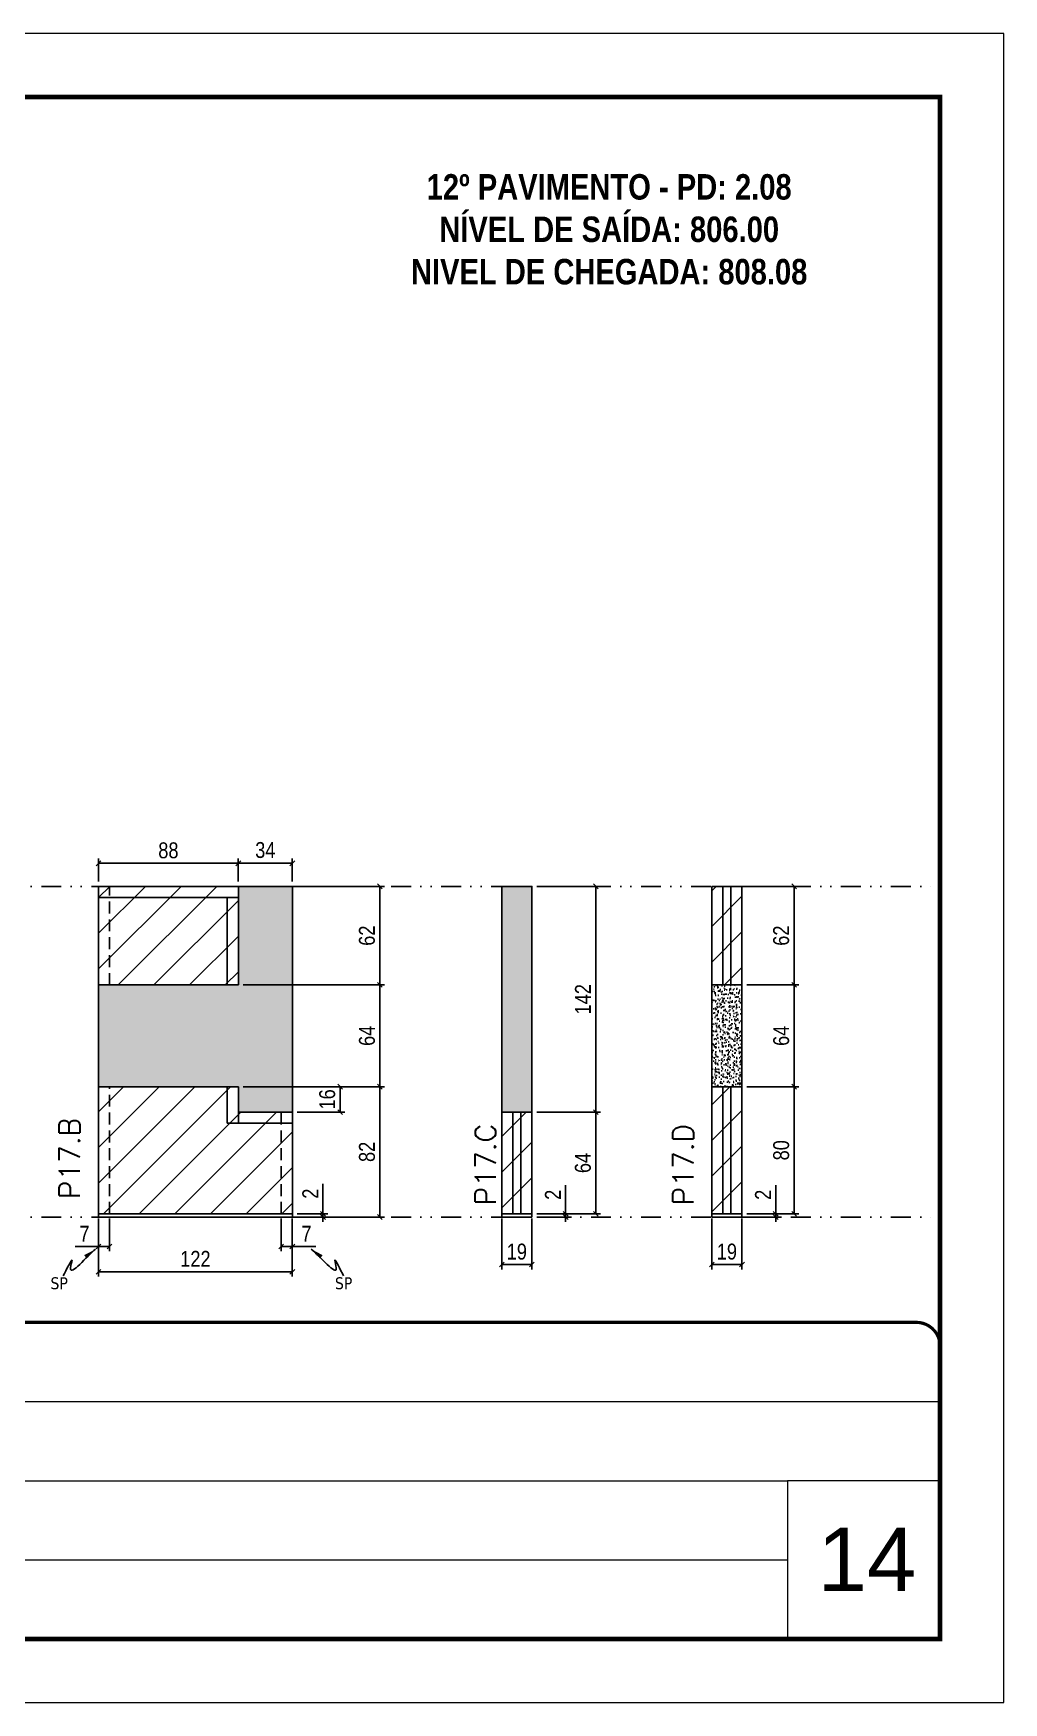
# Model space of a CAD drawing. Extents: x 808 to 7089, y -98 to 17032.
# Drawn here: x 3281 to 3892, y 12537 to 13587 of the extents above; entities that cross this region are included whole.
import ezdxf

# ---------------------------------------------------------------- set-up
doc = ezdxf.new("R2010")
doc.units = 0
for name, pattern in [('CONTINUO', [0]), ('DASHED', [0.75, 0.5, -0.25]), ('DIVIDE2', [0.625, 0.25, -0.125, 0, -0.125, 0, -0.125]), ('HIDDEN', [0.375, 0.25, -0.125])]:
    doc.linetypes.add(name, pattern=pattern)
for name, color, linetype, lineweight in [('CARIMBO', 255, 'Continuous', 9), ('Folhas', 255, 'Continuous', 9), ('REAPROVEITAMENTO', 251, 'Continuous', 9), ('SARRAFO DE PRESSAO', 251, 'DASHED', 9), ('Texto Seção', 7, 'Continuous', 15)]:
    doc.layers.add(name, color=color, linetype=linetype, lineweight=lineweight)
for name, color, linetype in [('COTA', 241, 'Continuous'), ('NOMENCLATURA', 7, 'Continuous'), ('Nível', 160, 'Continuous'), ('Painéis', 200, 'Continuous'), ('SARR_2.2x7', 40, 'Continuous'), ('Sarrafo de Pressão', 42, 'HIDDEN'), ('texto', 7, 'Continuous')]:
    doc.layers.add(name, color=color, linetype=linetype)
doc.styles.add('ARIAL', font='arial.ttf')
doc.styles.add('COTA TECNICA', font='techl___.ttf', dxfattribs={"height": 10})
doc.styles.add('COTA TECNICA-50', font='techl___.ttf', dxfattribs={"height": 10})
doc.styles.add('REGUA-120', font='ROMANS.shx', dxfattribs={"height": 15})
doc.styles.add('ROMANC', font='techb___.ttf', dxfattribs={"height": 2.5})
doc.styles.get("Standard").update_dxf_attribs({"font": 'arial.ttf'})
doc.dimstyles.new('COTA PAINEL-50', dxfattribs={"dimtxt": 10, "dimasz": 3, "dimexe": 3, "dimexo": 3, "dimgap": 3, "dimtad": 1, "dimdec": 1, "dimzin": 12, "dimdsep": 46, "dimtxsty": 'COTA TECNICA-50', "dimblk1": 'OBLIQUE', "dimblk2": 'OBLIQUE', "dimsah": 1, "dimcen": 0.9, "dimclrd": 4, "dimclre": 4, "dimclrt": 240, "dimadec": 1, "dimazin": 3, "dimtfac": 1, "dimtdec": 1, "dimtmove": 0, "dimatfit": 3, "dimfxl": 1, "dimtolj": 1, "dimtzin": 12, "dimarcsym": 0})
doc.dimstyles.new('PAINEL', dxfattribs={"dimtxt": 10, "dimasz": 3, "dimexe": 3, "dimexo": 3, "dimgap": 3, "dimtad": 1, "dimdec": 1, "dimzin": 12, "dimdsep": 46, "dimtxsty": 'COTA TECNICA', "dimblk1": 'OBLIQUE', "dimblk2": 'OBLIQUE', "dimsah": 1, "dimcen": 0.9, "dimclrd": 4, "dimclre": 4, "dimclrt": 240, "dimadec": 1, "dimazin": 3, "dimtfac": 1, "dimtdec": 1, "dimtmove": 0, "dimatfit": 3, "dimfxl": 1, "dimtolj": 1, "dimtzin": 12, "dimarcsym": 0})
doc.dimstyles.get("Standard").update_dxf_attribs({"dimtxt": 0.18, "dimasz": 0.18, "dimexe": 0.18, "dimexo": 0.0625, "dimgap": 0.09, "dimtad": 0, "dimtih": 1, "dimtoh": 1, "dimdec": 4, "dimzin": 0, "dimdsep": 46, "dimtxsty": 'Standard', "dimcen": 0.09, "dimadec": 0, "dimazin": 0, "dimtfac": 1, "dimtdec": 4, "dimtofl": 0, "dimtmove": 0, "dimatfit": 3, "dimfxl": 1, "dimtolj": 1, "dimtzin": 0, "dimarcsym": 0})

# ---------------------------------------------------------------- blocks, each defined once
blk = doc.blocks.new('9999999999')
at = {"color": 30, "linetype": 'CONTINUO'}
for p, q in [((98564.6, 34379.6), (99584, 34379.6)), ((98564.6, 34329.8), (99488, 34329.8)), ((99584, 34329.8), (99488, 34329.8)), ((99488, 34329.8), (99488, 34230.2)), ((98564.6, 34280), (99488, 34280))]:
    blk.add_line(p, q, dxfattribs=at)
at = {"color": 30, "linetype": 'CONTINUO', "const_width": 2}
blk.add_lwpolyline([(99584, 34230.2), (99584, 34414.4, 0.414214), (99569, 34429.4), (98229, 34429.4, 0.414214), (98214, 34414.4), (98214, 34245.2, 0.414214), (98229, 34230.2), (99584, 34230.2)], format="xyb", dxfattribs=at)
at = {"layer": 'Folhas'}
blk.add_lwpolyline([(98139, 34190.2), (99624, 34190.2), (99624, 35240.2), (98139, 35240.2)], close=True, dxfattribs=at)
at = {"layer": 'Folhas', "color": 30, "const_width": 3}
blk.add_lwpolyline([(98214, 34230.2), (99584, 34230.2), (99584, 35200.2), (98214, 35200.2)], close=True, dxfattribs=at)
blk = doc.blocks.new('_Oblique')
at = {"color": 0, "linetype": 'ByBlock', "lineweight": -2}
blk.add_line((-0.5, -0.5), (0.5, 0.5), dxfattribs=at)
blk = doc.blocks.new('*D88')
at = {"layer": 'COTA', "color": 4, "lineweight": -2, "transparency": 16777216}
for p, q in [((3322, 12841.2), (3322, 12804.8)), ((3444, 12841.2), (3444, 12804.8)), ((3444, 12807.8), (3322, 12807.8))]:
    blk.add_line(p, q, dxfattribs=at)
at = {"layer": 'Defpoints', "color": 0, "transparency": 16777216}
for p in [(3322, 12844.2), (3444, 12844.2), (3322, 12807.8)]:
    blk.add_point(p, dxfattribs=at)
at = {"layer": 'COTA', "color": 4, "lineweight": -2, "transparency": 16777216, "xscale": 3, "yscale": 3, "zscale": 3, "rotation": 180}
blk.add_blockref('_Oblique', (3322, 12807.8), dxfattribs=at)
at = {"layer": 'COTA', "color": 4, "lineweight": -2, "transparency": 16777216, "xscale": 3, "yscale": 3, "zscale": 3}
blk.add_blockref('_Oblique', (3444, 12807.8), dxfattribs=at)
at = {"layer": 'COTA', "color": 240, "transparency": 16777216, "insert": (3383, 12815.9), "char_height": 10, "attachment_point": 5, "style": 'COTA TECNICA'}
blk.add_mtext('\\A1;122', dxfattribs=at)
blk = doc.blocks.new('*D89')
at = {"layer": 'COTA', "color": 4, "lineweight": -2, "transparency": 16777216}
for p, q in [((3437, 12841.2), (3437, 12820.7)), ((3444, 12839.2), (3444, 12820.7)), ((3437, 12823.7), (3444, 12823.7)), ((3444, 12823.7), (3458.8, 12823.7))]:
    blk.add_line(p, q, dxfattribs=at)
at = {"layer": 'Defpoints', "color": 0, "transparency": 16777216}
for p in [(3437, 12844.2), (3444, 12842.2), (3444, 12823.7)]:
    blk.add_point(p, dxfattribs=at)
at = {"layer": 'COTA', "color": 4, "lineweight": -2, "transparency": 16777216, "xscale": 3, "yscale": 3, "zscale": 3, "rotation": 180}
blk.add_blockref('_Oblique', (3437, 12823.7), dxfattribs=at)
at = {"layer": 'COTA', "color": 4, "lineweight": -2, "transparency": 16777216, "xscale": 3, "yscale": 3, "zscale": 3}
blk.add_blockref('_Oblique', (3444, 12823.7), dxfattribs=at)
at = {"layer": 'COTA', "color": 240, "transparency": 16777216, "insert": (3452.9, 12831.7), "char_height": 10, "attachment_point": 5, "style": 'COTA TECNICA-50'}
blk.add_mtext('\\A1;7', dxfattribs=at)
blk = doc.blocks.new('*D90')
at = {"layer": 'COTA', "color": 4, "lineweight": -2, "transparency": 16777216}
for p, q in [((3322, 12839.2), (3322, 12820.7)), ((3329, 12841.2), (3329, 12820.7)), ((3322, 12823.7), (3307.3, 12823.7)), ((3329, 12823.7), (3322, 12823.7))]:
    blk.add_line(p, q, dxfattribs=at)
at = {"layer": 'Defpoints', "color": 0, "transparency": 16777216}
for p in [(3322, 12842.2), (3329, 12844.2), (3322, 12823.7)]:
    blk.add_point(p, dxfattribs=at)
at = {"layer": 'COTA', "color": 4, "lineweight": -2, "transparency": 16777216, "xscale": 3, "yscale": 3, "zscale": 3, "rotation": 180}
blk.add_blockref('_Oblique', (3322, 12823.7), dxfattribs=at)
at = {"layer": 'COTA', "color": 4, "lineweight": -2, "transparency": 16777216, "xscale": 3, "yscale": 3, "zscale": 3}
blk.add_blockref('_Oblique', (3329, 12823.7), dxfattribs=at)
at = {"layer": 'COTA', "color": 240, "transparency": 16777216, "insert": (3313.2, 12831.7), "char_height": 10, "attachment_point": 5, "style": 'COTA TECNICA-50'}
blk.add_mtext('\\A1;7', dxfattribs=at)
blk = doc.blocks.new('*D91')
at = {"layer": 'COTA', "color": 4, "lineweight": -2, "transparency": 16777216}
for p, q in [((3463.3, 12844.2), (3463.3, 12863)), ((3447, 12844.2), (3466.3, 12844.2)), ((3447, 12842.2), (3466.3, 12842.2)), ((3463.3, 12842.2), (3463.3, 12844.2)), ((3463.3, 12842.2), (3463.3, 12839.2))]:
    blk.add_line(p, q, dxfattribs=at)
at = {"layer": 'Defpoints', "color": 0, "transparency": 16777216}
for p in [(3444, 12844.2), (3444, 12842.2), (3463.3, 12842.2)]:
    blk.add_point(p, dxfattribs=at)
at = {"layer": 'COTA', "color": 4, "lineweight": -2, "transparency": 16777216, "xscale": 3, "yscale": 3, "zscale": 3}
for p, rotation in [((3463.3, 12844.2), 270), ((3463.3, 12842.2), 90)]:
    blk.add_blockref('_Oblique', p, dxfattribs=dict(at, rotation=rotation))
at = {"layer": 'COTA', "color": 240, "transparency": 16777216, "insert": (3455.3, 12856.9), "char_height": 10, "attachment_point": 5, "rotation": 90, "style": 'COTA TECNICA-50'}
blk.add_mtext('\\A1;2', dxfattribs=at)
blk = doc.blocks.new('*D92')
at = {"layer": 'COTA', "color": 4, "lineweight": -2, "transparency": 16777216}
for p, q in [((3413, 13050.2), (3502.1, 13050.2)), ((3499.1, 12988.2), (3499.1, 13050.2)), ((3413, 12988.2), (3502.1, 12988.2))]:
    blk.add_line(p, q, dxfattribs=at)
at = {"layer": 'Defpoints', "color": 0, "transparency": 16777216}
for p in [(3410, 13050.2), (3499.1, 13050.2), (3410, 12988.2)]:
    blk.add_point(p, dxfattribs=at)
at = {"layer": 'COTA', "color": 4, "lineweight": -2, "transparency": 16777216, "xscale": 3, "yscale": 3, "zscale": 3}
for p, rotation in [((3499.1, 13050.2), 90), ((3499.1, 12988.2), 270)]:
    blk.add_blockref('_Oblique', p, dxfattribs=dict(at, rotation=rotation))
at = {"layer": 'COTA', "color": 240, "transparency": 16777216, "insert": (3491, 13019.2), "char_height": 10, "attachment_point": 5, "rotation": 90, "style": 'COTA TECNICA-50'}
blk.add_mtext('\\A1;62', dxfattribs=at)
blk = doc.blocks.new('*D100')
at = {"layer": 'COTA', "color": 4, "lineweight": -2, "transparency": 16777216}
for p, q in [((3708, 12841.2), (3708, 12809.3)), ((3727, 12841.2), (3727, 12809.3)), ((3708, 12812.3), (3727, 12812.3))]:
    blk.add_line(p, q, dxfattribs=at)
at = {"layer": 'Defpoints', "color": 0, "transparency": 16777216}
for p in [(3708, 12844.2), (3727, 12844.2), (3727, 12812.3)]:
    blk.add_point(p, dxfattribs=at)
at = {"layer": 'COTA', "color": 4, "lineweight": -2, "transparency": 16777216, "xscale": 3, "yscale": 3, "zscale": 3, "rotation": 180}
blk.add_blockref('_Oblique', (3708, 12812.3), dxfattribs=at)
at = {"layer": 'COTA', "color": 4, "lineweight": -2, "transparency": 16777216, "xscale": 3, "yscale": 3, "zscale": 3}
blk.add_blockref('_Oblique', (3727, 12812.3), dxfattribs=at)
at = {"layer": 'COTA', "color": 240, "transparency": 16777216, "insert": (3717.5, 12820.4), "char_height": 10, "attachment_point": 5, "style": 'COTA TECNICA'}
blk.add_mtext('\\A1;19', dxfattribs=at)
blk = doc.blocks.new('*D101')
at = {"layer": 'COTA', "color": 4, "lineweight": -2, "transparency": 16777216}
for p, q in [((3748.2, 12844.2), (3748.2, 12862.3)), ((3730, 12844.2), (3751.2, 12844.2)), ((3730, 12842.2), (3751.2, 12842.2)), ((3748.2, 12842.2), (3748.2, 12844.2)), ((3748.2, 12842.2), (3748.2, 12839.2))]:
    blk.add_line(p, q, dxfattribs=at)
at = {"layer": 'Defpoints', "color": 0, "transparency": 16777216}
for p in [(3727, 12844.2), (3727, 12842.2), (3748.2, 12844.2)]:
    blk.add_point(p, dxfattribs=at)
at = {"layer": 'COTA', "color": 4, "lineweight": -2, "transparency": 16777216, "xscale": 3, "yscale": 3, "zscale": 3}
for p, rotation in [((3748.2, 12844.2), 270), ((3748.2, 12842.2), 90)]:
    blk.add_blockref('_Oblique', p, dxfattribs=dict(at, rotation=rotation))
at = {"layer": 'COTA', "color": 240, "transparency": 16777216, "insert": (3740.2, 12856.2), "char_height": 10, "attachment_point": 5, "rotation": 90, "style": 'COTA TECNICA-50'}
blk.add_mtext('\\A1;2', dxfattribs=at)
blk = doc.blocks.new('*D110')
at = {"layer": 'COTA', "color": 4, "lineweight": -2, "transparency": 16777216}
for p, q in [((3730, 12924.2), (3762.8, 12924.2)), ((3759.8, 12844.2), (3759.8, 12924.2)), ((3730, 12844.2), (3762.8, 12844.2))]:
    blk.add_line(p, q, dxfattribs=at)
at = {"layer": 'Defpoints', "color": 0, "transparency": 16777216}
for p in [(3727, 12924.2), (3759.8, 12924.2), (3727, 12844.2)]:
    blk.add_point(p, dxfattribs=at)
at = {"layer": 'COTA', "color": 4, "lineweight": -2, "transparency": 16777216, "xscale": 3, "yscale": 3, "zscale": 3}
for p, rotation in [((3759.8, 12924.2), 90), ((3759.8, 12844.2), 270)]:
    blk.add_blockref('_Oblique', p, dxfattribs=dict(at, rotation=rotation))
at = {"layer": 'COTA', "color": 240, "transparency": 16777216, "insert": (3751.7, 12884.2), "char_height": 10, "attachment_point": 5, "rotation": 90, "style": 'COTA TECNICA-50'}
blk.add_mtext('\\A1;80', dxfattribs=at)
blk = doc.blocks.new('*D102')
at = {"layer": 'COTA', "color": 4, "lineweight": -2, "transparency": 16777216}
for p, q in [((3730, 13050.2), (3762.8, 13050.2)), ((3759.8, 12988.2), (3759.8, 13050.2)), ((3730, 12988.2), (3762.8, 12988.2))]:
    blk.add_line(p, q, dxfattribs=at)
at = {"layer": 'Defpoints', "color": 0, "transparency": 16777216}
for p in [(3727, 13050.2), (3759.8, 13050.2), (3727, 12988.2)]:
    blk.add_point(p, dxfattribs=at)
at = {"layer": 'COTA', "color": 4, "lineweight": -2, "transparency": 16777216, "xscale": 3, "yscale": 3, "zscale": 3}
for p, rotation in [((3759.8, 13050.2), 90), ((3759.8, 12988.2), 270)]:
    blk.add_blockref('_Oblique', p, dxfattribs=dict(at, rotation=rotation))
at = {"layer": 'COTA', "color": 240, "transparency": 16777216, "insert": (3751.7, 13019.2), "char_height": 10, "attachment_point": 5, "rotation": 90, "style": 'COTA TECNICA-50'}
blk.add_mtext('\\A1;62', dxfattribs=at)
blk = doc.blocks.new('*D1374')
at = {"layer": 'COTA', "color": 4, "lineweight": -2, "transparency": 16777216}
for p, q in [((3413, 12924.2), (3502.1, 12924.2)), ((3499.1, 12924.2), (3499.1, 12842.2)), ((3447, 12842.2), (3502.1, 12842.2))]:
    blk.add_line(p, q, dxfattribs=at)
at = {"layer": 'Defpoints', "color": 0, "transparency": 16777216}
for p in [(3410, 12924.2), (3444, 12842.2), (3499.1, 12842.2)]:
    blk.add_point(p, dxfattribs=at)
at = {"layer": 'COTA', "color": 4, "lineweight": -2, "transparency": 16777216, "xscale": 3, "yscale": 3, "zscale": 3}
for p, rotation in [((3499.1, 12924.2), 90), ((3499.1, 12842.2), 270)]:
    blk.add_blockref('_Oblique', p, dxfattribs=dict(at, rotation=rotation))
at = {"layer": 'COTA', "color": 240, "transparency": 16777216, "insert": (3491, 12883.2), "char_height": 10, "attachment_point": 5, "rotation": 90, "style": 'COTA TECNICA'}
blk.add_mtext('\\A1;82', dxfattribs=at)
blk = doc.blocks.new('*D1375')
at = {"layer": 'COTA', "color": 4, "lineweight": -2, "transparency": 16777216}
for p, q in [((3413, 12988.2), (3502.1, 12988.2)), ((3499.1, 12924.2), (3499.1, 12988.2)), ((3413, 12924.2), (3502.1, 12924.2))]:
    blk.add_line(p, q, dxfattribs=at)
at = {"layer": 'Defpoints', "color": 0, "transparency": 16777216}
for p in [(3410, 12988.2), (3499.1, 12988.2), (3410, 12924.2)]:
    blk.add_point(p, dxfattribs=at)
at = {"layer": 'COTA', "color": 4, "lineweight": -2, "transparency": 16777216, "xscale": 3, "yscale": 3, "zscale": 3}
for p, rotation in [((3499.1, 12988.2), 90), ((3499.1, 12924.2), 270)]:
    blk.add_blockref('_Oblique', p, dxfattribs=dict(at, rotation=rotation))
at = {"layer": 'COTA', "color": 240, "transparency": 16777216, "insert": (3491, 12956.2), "char_height": 10, "attachment_point": 5, "rotation": 90, "style": 'COTA TECNICA'}
blk.add_mtext('\\A1;64', dxfattribs=at)
blk = doc.blocks.new('*D1376')
at = {"layer": 'COTA', "color": 4, "lineweight": -2, "transparency": 16777216}
for p, q in [((3322, 13053.2), (3322, 13067.7)), ((3410, 13064.7), (3322, 13064.7)), ((3410, 13053.2), (3410, 13067.7))]:
    blk.add_line(p, q, dxfattribs=at)
at = {"layer": 'Defpoints', "color": 0, "transparency": 16777216}
for p in [(3322, 13064.7), (3322, 13050.2), (3410, 13050.2)]:
    blk.add_point(p, dxfattribs=at)
at = {"layer": 'COTA', "color": 4, "lineweight": -2, "transparency": 16777216, "xscale": 3, "yscale": 3, "zscale": 3, "rotation": 180}
blk.add_blockref('_Oblique', (3322, 13064.7), dxfattribs=at)
at = {"layer": 'COTA', "color": 4, "lineweight": -2, "transparency": 16777216, "xscale": 3, "yscale": 3, "zscale": 3}
blk.add_blockref('_Oblique', (3410, 13064.7), dxfattribs=at)
at = {"layer": 'COTA', "color": 240, "transparency": 16777216, "insert": (3366, 13072.8), "char_height": 10, "attachment_point": 5, "style": 'COTA TECNICA'}
blk.add_mtext('\\A1;88', dxfattribs=at)
blk = doc.blocks.new('*D1377')
at = {"layer": 'COTA', "color": 4, "lineweight": -2, "transparency": 16777216}
for p, q in [((3410, 13053.2), (3410, 13067.7)), ((3410, 13064.7), (3444, 13064.7)), ((3444, 13053.2), (3444, 13067.7))]:
    blk.add_line(p, q, dxfattribs=at)
at = {"layer": 'Defpoints', "color": 0, "transparency": 16777216}
for p in [(3444, 13064.7), (3410, 13050.2), (3444, 13050.2)]:
    blk.add_point(p, dxfattribs=at)
at = {"layer": 'COTA', "color": 4, "lineweight": -2, "transparency": 16777216, "xscale": 3, "yscale": 3, "zscale": 3, "rotation": 180}
blk.add_blockref('_Oblique', (3410, 13064.7), dxfattribs=at)
at = {"layer": 'COTA', "color": 4, "lineweight": -2, "transparency": 16777216, "xscale": 3, "yscale": 3, "zscale": 3}
blk.add_blockref('_Oblique', (3444, 13064.7), dxfattribs=at)
at = {"layer": 'COTA', "color": 240, "transparency": 16777216, "insert": (3427, 13073), "char_height": 10, "attachment_point": 5, "style": 'COTA TECNICA'}
blk.add_mtext('\\A1;34', dxfattribs=at)
blk = doc.blocks.new('*D1378')
at = {"layer": 'COTA', "color": 4, "lineweight": -2, "transparency": 16777216}
for p, q in [((3413, 12924.2), (3477.1, 12924.2)), ((3474.1, 12908.2), (3474.1, 12924.2)), ((3447, 12908.2), (3477.1, 12908.2))]:
    blk.add_line(p, q, dxfattribs=at)
at = {"layer": 'Defpoints', "color": 0, "transparency": 16777216}
for p in [(3410, 12924.2), (3474.1, 12924.2), (3444, 12908.2)]:
    blk.add_point(p, dxfattribs=at)
at = {"layer": 'COTA', "color": 4, "lineweight": -2, "transparency": 16777216, "xscale": 3, "yscale": 3, "zscale": 3}
for p, rotation in [((3474.1, 12924.2), 90), ((3474.1, 12908.2), 270)]:
    blk.add_blockref('_Oblique', p, dxfattribs=dict(at, rotation=rotation))
at = {"layer": 'COTA', "color": 240, "transparency": 16777216, "insert": (3466, 12916.2), "char_height": 10, "attachment_point": 5, "rotation": 90, "style": 'COTA TECNICA'}
blk.add_mtext('\\A1;16', dxfattribs=at)
blk = doc.blocks.new('*D1380')
at = {"layer": 'COTA', "color": 4, "lineweight": -2, "transparency": 16777216}
for p, q in [((3575.8, 12841.2), (3575.8, 12809.3)), ((3594.8, 12841.2), (3594.8, 12809.3)), ((3575.8, 12812.3), (3594.8, 12812.3))]:
    blk.add_line(p, q, dxfattribs=at)
at = {"layer": 'Defpoints', "color": 0, "transparency": 16777216}
for p in [(3575.8, 12844.2), (3594.8, 12844.2), (3594.8, 12812.3)]:
    blk.add_point(p, dxfattribs=at)
at = {"layer": 'COTA', "color": 4, "lineweight": -2, "transparency": 16777216, "xscale": 3, "yscale": 3, "zscale": 3, "rotation": 180}
blk.add_blockref('_Oblique', (3575.8, 12812.3), dxfattribs=at)
at = {"layer": 'COTA', "color": 4, "lineweight": -2, "transparency": 16777216, "xscale": 3, "yscale": 3, "zscale": 3}
blk.add_blockref('_Oblique', (3594.8, 12812.3), dxfattribs=at)
at = {"layer": 'COTA', "color": 240, "transparency": 16777216, "insert": (3585.3, 12820.4), "char_height": 10, "attachment_point": 5, "style": 'COTA TECNICA'}
blk.add_mtext('\\A1;19', dxfattribs=at)
blk = doc.blocks.new('*D1381')
at = {"layer": 'COTA', "color": 4, "lineweight": -2, "transparency": 16777216}
for p, q in [((3616, 12844.2), (3616, 12862.3)), ((3597.8, 12844.2), (3619, 12844.2)), ((3597.8, 12842.2), (3619, 12842.2)), ((3616, 12842.2), (3616, 12844.2)), ((3616, 12842.2), (3616, 12839.2))]:
    blk.add_line(p, q, dxfattribs=at)
at = {"layer": 'Defpoints', "color": 0, "transparency": 16777216}
for p in [(3594.8, 12844.2), (3594.8, 12842.2), (3616, 12844.2)]:
    blk.add_point(p, dxfattribs=at)
at = {"layer": 'COTA', "color": 4, "lineweight": -2, "transparency": 16777216, "xscale": 3, "yscale": 3, "zscale": 3}
for p, rotation in [((3616, 12844.2), 270), ((3616, 12842.2), 90)]:
    blk.add_blockref('_Oblique', p, dxfattribs=dict(at, rotation=rotation))
at = {"layer": 'COTA', "color": 240, "transparency": 16777216, "insert": (3608, 12856.2), "char_height": 10, "attachment_point": 5, "rotation": 90, "style": 'COTA TECNICA-50'}
blk.add_mtext('\\A1;2', dxfattribs=at)
blk = doc.blocks.new('*D1382')
at = {"layer": 'COTA', "color": 4, "linetype": 'ByBlock', "lineweight": -2, "transparency": 16777216}
for p, q in [((3597.8, 13050.2), (3638, 13050.2)), ((3635, 13050.2), (3635, 12908.1)), ((3597.8, 12908.1), (3638, 12908.1))]:
    blk.add_line(p, q, dxfattribs=at)
at = {"layer": 'Defpoints', "color": 0, "linetype": 'ByBlock', "transparency": 16777216}
for p in [(3594.8, 13050.2), (3594.8, 12908.1), (3635, 12908.1)]:
    blk.add_point(p, dxfattribs=at)
at = {"layer": 'COTA', "color": 4, "linetype": 'ByBlock', "lineweight": -2, "transparency": 16777216, "xscale": 3, "yscale": 3, "zscale": 3}
for p, rotation in [((3635, 13050.2), 90), ((3635, 12908.1), 270)]:
    blk.add_blockref('_Oblique', p, dxfattribs=dict(at, rotation=rotation))
at = {"layer": 'COTA', "color": 240, "linetype": 'ByBlock', "transparency": 16777216, "insert": (3626.9, 12979.2), "char_height": 10, "attachment_point": 5, "rotation": 90, "style": 'COTA TECNICA'}
blk.add_mtext('\\A1;142', dxfattribs=at)
blk = doc.blocks.new('*D1383')
at = {"layer": 'COTA', "color": 4, "lineweight": -2, "transparency": 16777216}
for p, q in [((3597.8, 12908.1), (3638, 12908.1)), ((3635, 12908.1), (3635, 12844.2)), ((3597.8, 12844.2), (3638, 12844.2))]:
    blk.add_line(p, q, dxfattribs=at)
at = {"layer": 'Defpoints', "color": 0, "transparency": 16777216}
for p in [(3594.8, 12908.1), (3594.8, 12844.2), (3635, 12844.2)]:
    blk.add_point(p, dxfattribs=at)
at = {"layer": 'COTA', "color": 4, "lineweight": -2, "transparency": 16777216, "xscale": 3, "yscale": 3, "zscale": 3}
for p, rotation in [((3635, 12908.1), 90), ((3635, 12844.2), 270)]:
    blk.add_blockref('_Oblique', p, dxfattribs=dict(at, rotation=rotation))
at = {"layer": 'COTA', "color": 240, "transparency": 16777216, "insert": (3626.9, 12876.2), "char_height": 10, "attachment_point": 5, "rotation": 90, "style": 'COTA TECNICA'}
blk.add_mtext('\\A1;64', dxfattribs=at)
blk = doc.blocks.new('*D1384')
at = {"layer": 'COTA', "color": 4, "lineweight": -2, "transparency": 16777216}
for p, q in [((3730, 12988.2), (3762.8, 12988.2)), ((3759.8, 12924.2), (3759.8, 12988.2)), ((3730, 12924.2), (3762.8, 12924.2))]:
    blk.add_line(p, q, dxfattribs=at)
at = {"layer": 'Defpoints', "color": 0, "transparency": 16777216}
for p in [(3727, 12988.2), (3759.8, 12988.2), (3727, 12924.2)]:
    blk.add_point(p, dxfattribs=at)
at = {"layer": 'COTA', "color": 4, "lineweight": -2, "transparency": 16777216, "xscale": 3, "yscale": 3, "zscale": 3}
for p, rotation in [((3759.8, 12988.2), 90), ((3759.8, 12924.2), 270)]:
    blk.add_blockref('_Oblique', p, dxfattribs=dict(at, rotation=rotation))
at = {"layer": 'COTA', "color": 240, "transparency": 16777216, "insert": (3751.7, 12956.2), "char_height": 10, "attachment_point": 5, "rotation": 90, "style": 'COTA TECNICA'}
blk.add_mtext('\\A1;64', dxfattribs=at)

msp = doc.modelspace()

# ---------------------------------------------------------------- hatches: boundary and pattern name
at = {"layer": 'COTA', "linetype": 'ByBlock'}
h = msp.add_hatch(dxfattribs=at)
h.set_pattern_fill('AR-CONC', color=256, scale=0.03)
h.set_pattern_definition([(50, (268.107, 0), (5.46554, -0.4781726), [0.5715, -6.2865]), (355, (268.107, 0), (-1.0573026, 5.7317054), [0.4572, -5.0292175]), (100.451445, (268.5623, -0.04), (4.4082374, 5.2535326), [0.4857003, -5.3427073]), (46.1842, (268.107, 1.524), (8.1323712, -1.26127), [0.85725, -9.42975]), (96.63556, (268.7845, 1.419), (7.122124, 7.4227837), [0.7285507, -8.014068]), (351.18415, (268.107, 1.524), (7.122124, 7.422784), [0.685799, -7.543792]), (21, (268.869, 1.143), (4.5484317, -3.067956), [0.5715, -6.2865]), (326, (268.869, 1.143), (1.8540609, 5.525639), [0.4572, -5.0292]), (71.451445, (269.248, 0.8873), (6.4024926, 2.457683), [0.4857003, -5.3426981]), (37.5, (268.1069, 0), (0.0926581, 2.53665117), [0, -4.96824, 0, -5.1054, 0, -5.04825]), (7.5, (268.1069, 0), (2.0045899, 3.00541724), [0, -2.91084, 0, -4.85394, 0, -1.92405]), (327.5, (266.4076, 0), (4.06771786, -0.17186232), [0, -1.905, 0, -5.9436, 0, -7.8867]), (317.5, (265.6456, 0), (4.4438754, 0.7627947), [0, -2.4765, 0, -3.94716, 0, -5.6007])])
h.paths.add_polyline_path([(3410.04, 12924.17), (3410.04, 12908.17), (3444.04, 12908.17), (3444.04, 13050.17), (3410.04, 13050.17), (3410.04, 12988.17), (3322.04, 12988.17), (3322.04, 12924.17)])
h = msp.add_hatch(dxfattribs=at)
h.set_pattern_fill('AR-CONC', color=256, scale=0.03)
h.set_pattern_definition([(50, (-5506.294, 8948.1733), (5.46554, -0.4781726), [0.5715, -6.2865]), (355, (-5506.294, 8948.1733), (-1.0573026, 5.7317054), [0.4572, -5.0292175]), (100.451445, (-5505.8387, 8948.1335), (4.4082374, 5.2535326), [0.4857003, -5.3427073]), (46.1842, (-5506.294, 8949.697), (8.132371, -1.26127), [0.85725, -9.42975]), (96.63556, (-5505.6164, 8949.592), (7.122124, 7.422784), [0.728551, -8.014068]), (351.18415, (-5506.294, 8949.697), (7.122124, 7.422784), [0.685799, -7.543792]), (21, (-5505.532, 8949.3163), (4.5484317, -3.067956), [0.5715, -6.2865]), (326, (-5505.532, 8949.3163), (1.854061, 5.525639), [0.4572, -5.0292]), (71.451445, (-5505.153, 8949.0606), (6.4024926, 2.457683), [0.4857003, -5.342698]), (37.5, (-5506.2941, 8948.1733), (0.0926581, 2.53665117), [0, -4.96824, 0, -5.1054, 0, -5.04825]), (7.5, (-5506.2941, 8948.1733), (2.0045899, 3.00541724), [0, -2.91084, 0, -4.85394, 0, -1.92405]), (327.5, (-5507.9934, 8948.1733), (4.06771786, -0.1718623), [0, -1.905, 0, -5.9436, 0, -7.8867]), (317.5, (-5508.7554, 8948.1733), (4.4438754, 0.7627947), [0, -2.4765, 0, -3.94716, 0, -5.6007])])
h.paths.add_polyline_path([(3594.83, 13050.17), (3575.83, 13050.17), (3575.83, 12908.14), (3594.83, 12908.14)])
h = msp.add_hatch(dxfattribs=at)
h.set_pattern_fill('AR-CONC', color=256, scale=0.03)
h.paths.add_polyline_path([(3726.97, 12988.17), (3707.97, 12988.17), (3707.97, 12924.17), (3726.97, 12924.17)])
at = {"layer": 'REAPROVEITAMENTO'}
h = msp.add_hatch(dxfattribs=at)
h.set_pattern_fill('ANSI31', color=256, scale=5)
h.paths.add_polyline_path([(3410.04, 12988.17), (3410.04, 13050.17), (3322.04, 13050.17), (3322.04, 12988.17)])
h = msp.add_hatch(dxfattribs=at)
h.set_pattern_fill('ANSI31', color=256, scale=5)
h.paths.add_polyline_path([(3707.97, 12988.17), (3726.97, 12988.17), (3726.97, 13050.17), (3707.97, 13050.17)])
h = msp.add_hatch(dxfattribs=at)
h.set_pattern_fill('ANSI31', color=256, scale=5)
h.paths.add_polyline_path([(3322.04, 12844.17), (3444.04, 12844.17), (3444.04, 12908.17), (3410.04, 12908.17), (3410.04, 12924.17), (3322.04, 12924.17)])
h = msp.add_hatch(dxfattribs=at)
h.set_pattern_fill('ANSI31', color=256, scale=5)
h.paths.add_polyline_path([(3726.97, 12924.17), (3707.97, 12924.17), (3707.97, 12844.17), (3726.97, 12844.17)])
h = msp.add_hatch(dxfattribs=at)
h.set_pattern_fill('ANSI31', color=256, scale=5)
h.paths.add_polyline_path([(3594.83, 12908.14), (3575.83, 12908.14), (3575.83, 12844.17), (3594.83, 12844.17)])

# ---------------------------------------------------------------- linework, layer by layer
at = {"layer": 'COTA', "linetype": 'ByBlock'}
for p, q in [((3410.04, 13050.17), (3444.04, 13050.17)), ((3444.04, 12908.17), (3444.04, 13050.17)), ((3707.97, 12988.17), (3707.97, 12924.17)), ((3726.97, 12988.17), (3726.97, 12924.17))]:
    msp.add_line(p, q, dxfattribs=at)
msp.add_lwpolyline([(3575.83, 12908.14), (3594.83, 12908.14), (3594.83, 13050.17), (3575.83, 13050.17)], close=True, dxfattribs=at)
msp.add_lwpolyline([(3322.04, 12924.17), (3322.04, 12988.17)], dxfattribs=at)
at = {"layer": 'Nível', "color": 4, "linetype": 'DIVIDE2', "ltscale": 50}
for p, q in [((2908.66, 13050.17), (3851.67, 13050.17)), ((2908.66, 12842.17), (3851.67, 12842.17))]:
    msp.add_line(p, q, dxfattribs=at)
at = {"layer": 'Painéis'}
for p, q in [((3410.04, 13050.17), (3322.04, 13050.17)), ((3322.04, 13050.17), (3410.04, 13050.17)), ((3322.04, 12988.17), (3322.04, 13050.17)), ((3410.04, 13050.17), (3410.04, 12988.17)), ((3707.97, 13050.17), (3707.97, 12988.17)), ((3707.97, 13050.17), (3726.97, 13050.17)), ((3726.97, 13050.17), (3707.97, 13050.17)), ((3726.97, 13050.17), (3726.97, 12988.17)), ((3410.04, 12988.17), (3322.04, 12988.17)), ((3322.04, 12988.17), (3410.04, 12988.17)), ((3707.97, 12988.17), (3726.97, 12988.17)), ((3322.04, 12924.17), (3410.04, 12924.17)), ((3322.04, 12844.17), (3322.04, 12924.17)), ((3410.04, 12924.17), (3410.04, 12908.17)), ((3707.97, 12924.17), (3726.97, 12924.17)), ((3707.97, 12924.17), (3707.97, 12844.17)), ((3726.97, 12924.17), (3726.97, 12844.17)), ((3410.04, 12908.17), (3444.04, 12908.17)), ((3444.04, 12908.17), (3444.04, 12844.17)), ((3575.83, 12908.14), (3575.83, 12844.17)), ((3575.83, 12908.14), (3594.83, 12908.14)), ((3594.83, 12908.14), (3575.83, 12908.14)), ((3594.83, 12908.14), (3594.83, 12844.17)), ((3444.04, 12844.17), (3322.04, 12844.17)), ((3575.83, 12844.17), (3594.83, 12844.17)), ((3575.83, 12844.17), (3594.83, 12844.17)), ((3575.83, 12842.17), (3575.83, 12844.17)), ((3594.83, 12842.17), (3575.83, 12842.17)), ((3594.83, 12844.17), (3594.83, 12842.17)), ((3707.97, 12844.17), (3726.97, 12844.17)), ((3707.97, 12844.17), (3726.97, 12844.17)), ((3707.97, 12842.17), (3707.97, 12844.17)), ((3726.97, 12842.17), (3707.97, 12842.17)), ((3726.97, 12844.17), (3726.97, 12842.17))]:
    msp.add_line(p, q, dxfattribs=at)
msp.add_lwpolyline([(3322.04, 12842.17), (3444.04, 12842.17), (3444.04, 12844.17), (3322.04, 12844.17)], close=True, dxfattribs=at)
at = {"layer": 'SARR_2.2x7'}
for p, q in [((3322.04, 13043.17), (3410.04, 13043.17)), ((3403.04, 13043.17), (3403.04, 12988.17)), ((3714.97, 12988.17), (3714.97, 13050.17)), ((3719.97, 12988.17), (3719.97, 13050.17)), ((3403.04, 12924.17), (3403.04, 12901.17)), ((3714.97, 12924.17), (3714.97, 12844.17)), ((3719.97, 12924.17), (3719.97, 12844.17)), ((3410.04, 12908.17), (3410.04, 12901.17)), ((3582.83, 12908.14), (3582.83, 12844.17)), ((3587.83, 12908.14), (3587.83, 12844.17)), ((3403.04, 12901.17), (3444.04, 12901.17))]:
    msp.add_line(p, q, dxfattribs=at)
at = {"layer": 'Sarrafo de Pressão', "ltscale": 30}
for p, q in [((3329.04, 12988.17), (3329.04, 13050.17)), ((3329.04, 12844.17), (3329.04, 12924.17)), ((3437.04, 12844.17), (3437.04, 12908.17))]:
    msp.add_line(p, q, dxfattribs=at)

# ---------------------------------------------------------------- block references
at = {"layer": 'SARRAFO DE PRESSAO', "color": 6, "linetype": 'ByBlock'}
msp.add_blockref('9999999999', (-95732.31, -21653.45), dxfattribs=at)

# ---------------------------------------------------------------- texts
at = {"layer": 'CARIMBO', "style": 'ARIAL'}
msp.add_text('14', height=40, dxfattribs=at).set_placement((3774.53, 12606.9))
at = {"layer": 'NOMENCLATURA', "color": 2, "insert": (3643.41, 13524.89), "char_height": 16, "attachment_point": 2, "style": 'ROMANC'}
msp.add_mtext_dynamic_manual_height_columns('\\P12º PAVIMENTO - PD: 2.08\\PNÍVEL DE SAÍDA: 806.00\\PNIVEL DE CHEGADA: 808.08', width=328.3607, gutter_width=1, heights=[0], dxfattribs=at)
at = {"layer": 'texto', "color": 0, "char_height": 7.5, "attachment_point": 5}
for insert in [(3297.26, 12800.49), (3476.29, 12800.49)]:
    msp.add_mtext('{\\fTahoma|b0|i0|c0|p34;\\C4;SP}', dxfattribs=dict(at, insert=insert))
at = {"layer": 'Texto Seção', "char_height": 13, "width": 285.3299, "attachment_point": 7, "rotation": 90, "style": 'REGUA-120'}
for s, insert in [('P17.B', (3310.33, 12853.42)), ('P17.C', (3572.12, 12849.58)), ('P17.D', (3696.46, 12849.58))]:
    msp.add_mtext(s, dxfattribs=dict(at, insert=insert))

# ---------------------------------------------------------------- dimensions: what is measured, and where the dimension line sits
at = {"layer": 'COTA'}
for base, p1, p2, dimstyle, picture, middle in [((3322.04, 13064.74), (3410.04, 13050.17), (3322.04, 13050.17), 'PAINEL', '*D1376', (3366.04, 13072.84)), ((3444.04, 13064.74), (3410.04, 13050.17), (3444.04, 13050.17), 'PAINEL', '*D1377', (3427.04, 13072.96)), ((3444.04, 12823.66), (3437.04, 12844.17), (3444.04, 12842.17), 'COTA PAINEL-50', '*D89', (3452.9, 12831.73))]:
    dim = msp.add_linear_dim(base=base, p1=p1, p2=p2, dimstyle=dimstyle, dxfattribs=at)
    dim.commit()
    dim.dimension.update_dxf_attribs({"geometry": picture, "text_midpoint": middle})
for base, p1, p2, angle, dimstyle, picture, middle in [((3499.12, 13050.17), (3410.04, 12988.17), (3410.04, 13050.17), 90, 'COTA PAINEL-50', '*D92', (3491.02, 13019.17)), ((3759.83, 13050.17), (3726.97, 12988.17), (3726.97, 13050.17), 90, 'COTA PAINEL-50', '*D102', (3751.72, 13019.17)), ((3759.83, 12988.17), (3726.97, 12924.17), (3726.97, 12988.17), 90, 'PAINEL', '*D1384', (3751.72, 12956.17)), ((3499.12, 12842.17), (3410.04, 12924.17), (3444.04, 12842.17), 90, 'PAINEL', '*D1374', (3491.03, 12883.17)), ((3759.83, 12924.17), (3726.97, 12844.17), (3726.97, 12924.17), 90, 'COTA PAINEL-50', '*D110', (3751.7, 12884.17)), ((3634.97, 12844.17), (3594.83, 12908.14), (3594.83, 12844.17), 90, 'PAINEL', '*D1383', (3626.87, 12876.15)), ((3322.04, 12823.66), (3329.04, 12844.17), (3322.04, 12842.17), 180, 'COTA PAINEL-50', '*D90', (3313.17, 12831.73))]:
    dim = msp.add_linear_dim(base=base, p1=p1, p2=p2, angle=angle, dimstyle=dimstyle, dxfattribs=at)
    dim.commit()
    dim.dimension.update_dxf_attribs({"geometry": picture, "text_midpoint": middle})
at = {"layer": 'COTA', "linetype": 'ByBlock'}
dim = msp.add_linear_dim(base=(3634.97, 12908.14), p1=(3594.83, 13050.17), p2=(3594.83, 12908.14), angle=90, dimstyle='PAINEL', dxfattribs=at)
dim.commit()
dim.dimension.update_dxf_attribs({"geometry": '*D1382', "text_midpoint": (3626.9, 12979.15)})
at = {"layer": 'COTA'}
for base, p1, p2, angle, override, picture, middle in [((3499.12, 12988.17), (3410.04, 12924.17), (3410.04, 12988.17), 90, {"dimtmove": 1}, '*D1375', (3491.02, 12956.17)), ((3322.04, 12807.8), (3444.04, 12844.17), (3322.04, 12844.17), 180, {"dimarcsym": 2}, '*D88', (3383.04, 12815.86))]:
    dim = msp.add_linear_dim(base=base, p1=p1, p2=p2, angle=angle, dimstyle='PAINEL', override=override, dxfattribs=at)
    dim.commit()
    dim.dimension.update_dxf_attribs({"geometry": picture, "text_midpoint": middle})
for base, p1, p2, dimstyle, picture, middle in [((3474.13, 12924.17), (3444.04, 12908.17), (3410.04, 12924.17), 'PAINEL', '*D1378', (3474.13, 12916.17)), ((3463.3, 12842.17), (3444.04, 12844.17), (3444.04, 12842.17), 'COTA PAINEL-50', '*D91', (3463.3, 12856.91)), ((3616.02, 12844.17), (3594.83, 12842.17), (3594.83, 12844.17), 'COTA PAINEL-50', '*D1381', (3616.02, 12856.22)), ((3748.17, 12844.17), (3726.97, 12842.17), (3726.97, 12844.17), 'COTA PAINEL-50', '*D101', (3748.17, 12856.22))]:
    dim = msp.add_linear_dim(base=base, p1=p1, p2=p2, angle=90, dimstyle=dimstyle, dxfattribs=at)
    dim.commit()
    dim.dimension.update_dxf_attribs({"geometry": picture, "text_midpoint": middle, "dimtype": 160})
for base, p1, p2, picture, middle in [((3594.83, 12812.27), (3575.83, 12844.17), (3594.83, 12844.17), '*D1380', (3585.33, 12820.36)), ((3726.97, 12812.27), (3707.97, 12844.17), (3726.97, 12844.17), '*D100', (3717.47, 12820.36))]:
    dim = msp.add_linear_dim(base=base, p1=p1, p2=p2, dimstyle='PAINEL', override={"dimarcsym": 2}, dxfattribs=at)
    dim.commit()
    dim.dimension.update_dxf_attribs({"geometry": picture, "text_midpoint": middle})

# ---------------------------------------------------------------- leaders
at = {"layer": 'COTA', "path_type": 1}
for points in [[(3320.21, 12821.98), (3304.42, 12810.15), (3305.35, 12814.96), (3299.8, 12805.18)], [(3455.87, 12821.98), (3471.65, 12810.15), (3470.73, 12814.96), (3476.28, 12805.18)]]:
    msp.add_leader(points, dimstyle='Standard', override={"dimasz": 8}, dxfattribs=at)

doc.saveas('drawing.dxf')
